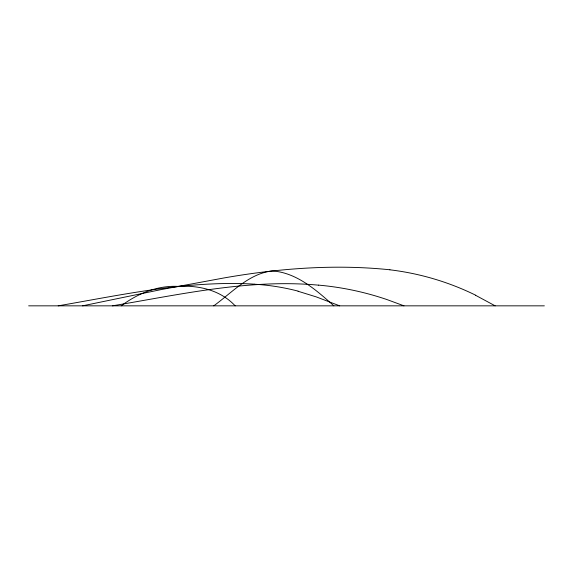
<?xml version="1.0" encoding="UTF-8"?>
<svg xmlns="http://www.w3.org/2000/svg" width="573" height="573" viewBox="0 0 573 573"><rect width="100%" height="100%" fill="white"/><g stroke="black" fill="none" stroke-linecap="round" stroke-linejoin="round"><path stroke-width="0.86" d="M213.75 305.839C231.836 292.739 248.84 273.658 272.075 270.936C296.535 272.447 316.439 290.246 333.88 305.839M121.197 305.839C137.377 293.72 157.074 285.49 177.573 286.378C198.466 285.075 220.383 289.988 235.166 305.839M82.548 305.839L161.264 289.566L224.552 277.848C278.979 268.357 334.833 264.038 389.919 269.783M58.21 305.839C120.874 294.995 183.926 281.193 247.901 283.807A309.327 305.567 90 0 1 254.491 284.179M112.38 305.839C180.395 294.501 249.04 278.764 318.423 285.153M28.65 305.839L544.35 305.839M298.06 291.256L316.232 296.886L339.682 305.839M403.979 305.839L387.069 299.607A294.572 292.918 -89.9 0 0 318.43 285.11M475.647 295.324L495.151 305.839M254.491 284.222A232.502 229.666 89.7 0 1 298.096 291.12M389.912 269.811A266.61 266.61 0 0 1 475.705 295.217"/></g></svg>
